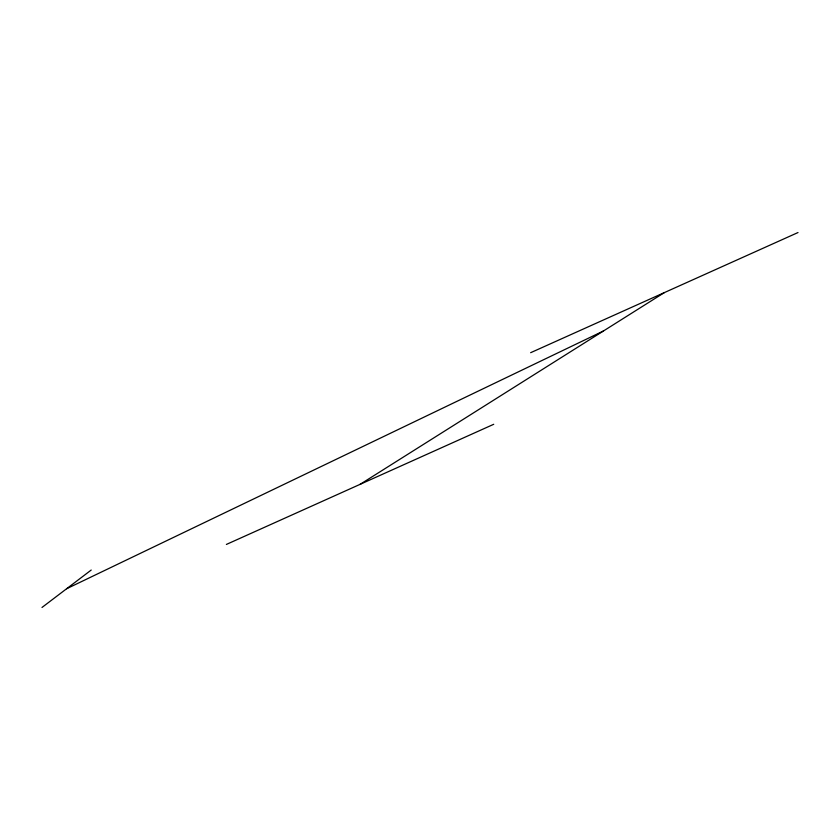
<?xml version="1.0" encoding="UTF-8"?>
<svg xmlns="http://www.w3.org/2000/svg" width="840" height="840" viewBox="0 0 840 840"><rect width="100%" height="100%" fill="white"/><g stroke="black" fill="none" stroke-linecap="round" stroke-linejoin="round"><path stroke-width="1.26" d="M42 607.457L91.214 570.045M360.056 484.365L664.325 292.625M66.612 588.746L603.477 330.971M530.649 352.695L798 232.543M226.38 544.436L493.731 424.284"/></g></svg>
